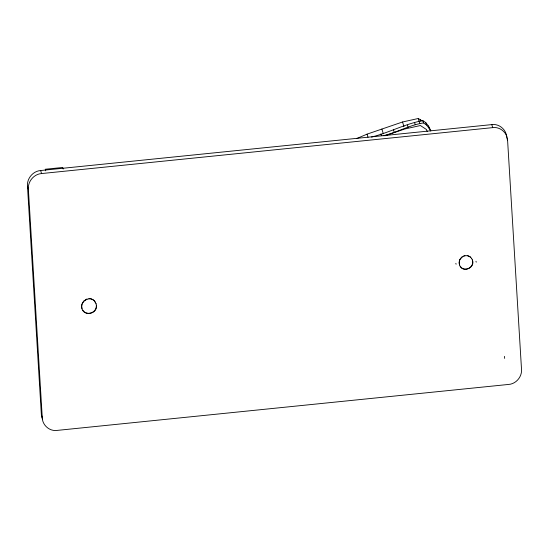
<?xml version="1.0" encoding="UTF-8"?>
<svg xmlns="http://www.w3.org/2000/svg" width="549" height="549" viewBox="0 0 549 549"><rect width="100%" height="100%" fill="white"/><g stroke="black" fill="none" stroke-linecap="round" stroke-linejoin="round"><path stroke-width="0.82" d="M459.211 263.218C458.621 257.508 466.06 253.233 470.466 257.186M472.675 261.626C473.437 268.173 463.912 272.126 460.268 266.347M81.897 304.517C79.303 317.233 99.534 315.675 96.048 303.672M96.336 305.587C96.878 312.69 86.413 316.54 82.741 310.123M459.657 260.054L459.149 263.005L459.554 264.975M82.13 303.899L83.729 301.058L86.975 298.937M459.849 259.478L462.169 256.712M356.877 138.485L367.082 134.134L402.554 121.981L418.304 118.495L422.284 120.965M371.501 137.051C388.925 132.748 405.21 123.786 422.826 120.602L425.756 122.626L428.467 126.023L430.835 130.614M383.147 135.754C396.906 132.556 409.561 125.021 423.519 122.935L426.456 124.959L429.167 128.356L430.519 130.985M384.794 135.829L404.654 129.029L420.404 125.536L426.367 129.44L427.246 131.52M463.761 255.861L464.921 255.587M506.693 137.422C506.59 129.88 499.302 123.498 491.794 124.602L40.64 170.533C32.94 171.075 26.75 178.562 27.471 186.214L41.353 414.543L42.438 419.381M41.546 173.559C33.839 174.102 27.656 181.595 28.376 189.247L42.259 417.576C42.287 425.152 49.63 431.589 57.158 430.402L508.312 384.465C516.101 384.142 522.428 376.484 521.481 368.784L507.599 140.455C507.489 132.906 500.208 126.531 492.7 127.629L41.546 173.559L40.64 170.533M88.863 298.574L90.763 298.711M467.261 255.505L470.404 256.973L471.625 258.497M91.36 298.924L94.085 300.447L96.109 303.885M95.348 302.135C91.134 294.84 79.379 300.893 82.041 308.586M471.564 258.284L472.401 260.089M459.486 264.762C461.984 273.628 475.791 268.056 472.339 259.876M506.919 138.183L507.599 140.455M491.794 124.602L492.7 127.629M475.983 261.29L476.244 262.168M428.467 126.023L429.167 128.356M425.756 122.626L426.456 124.959M422.826 120.602L423.519 122.935M420.301 119.538L420.767 121.103M419.059 120.986L419.759 123.319M418.304 118.495L419.237 121.624M414.502 122.324L415.202 124.657M455.842 263.342L456.102 264.22M407.454 125.131L408.154 127.464M402.554 121.981L403.954 126.682M393.489 129.763L394.182 132.096M381.898 129.056L383.298 133.75M380.869 133.942L381.335 135.5M367.082 134.134L368.015 137.264M63.176 169.037L62.71 167.472L45.244 169.25L45.711 170.814M27.471 186.214L28.376 189.247M41.353 414.543L42.259 417.576M504.517 356.363L504.641 358.394"/></g></svg>
